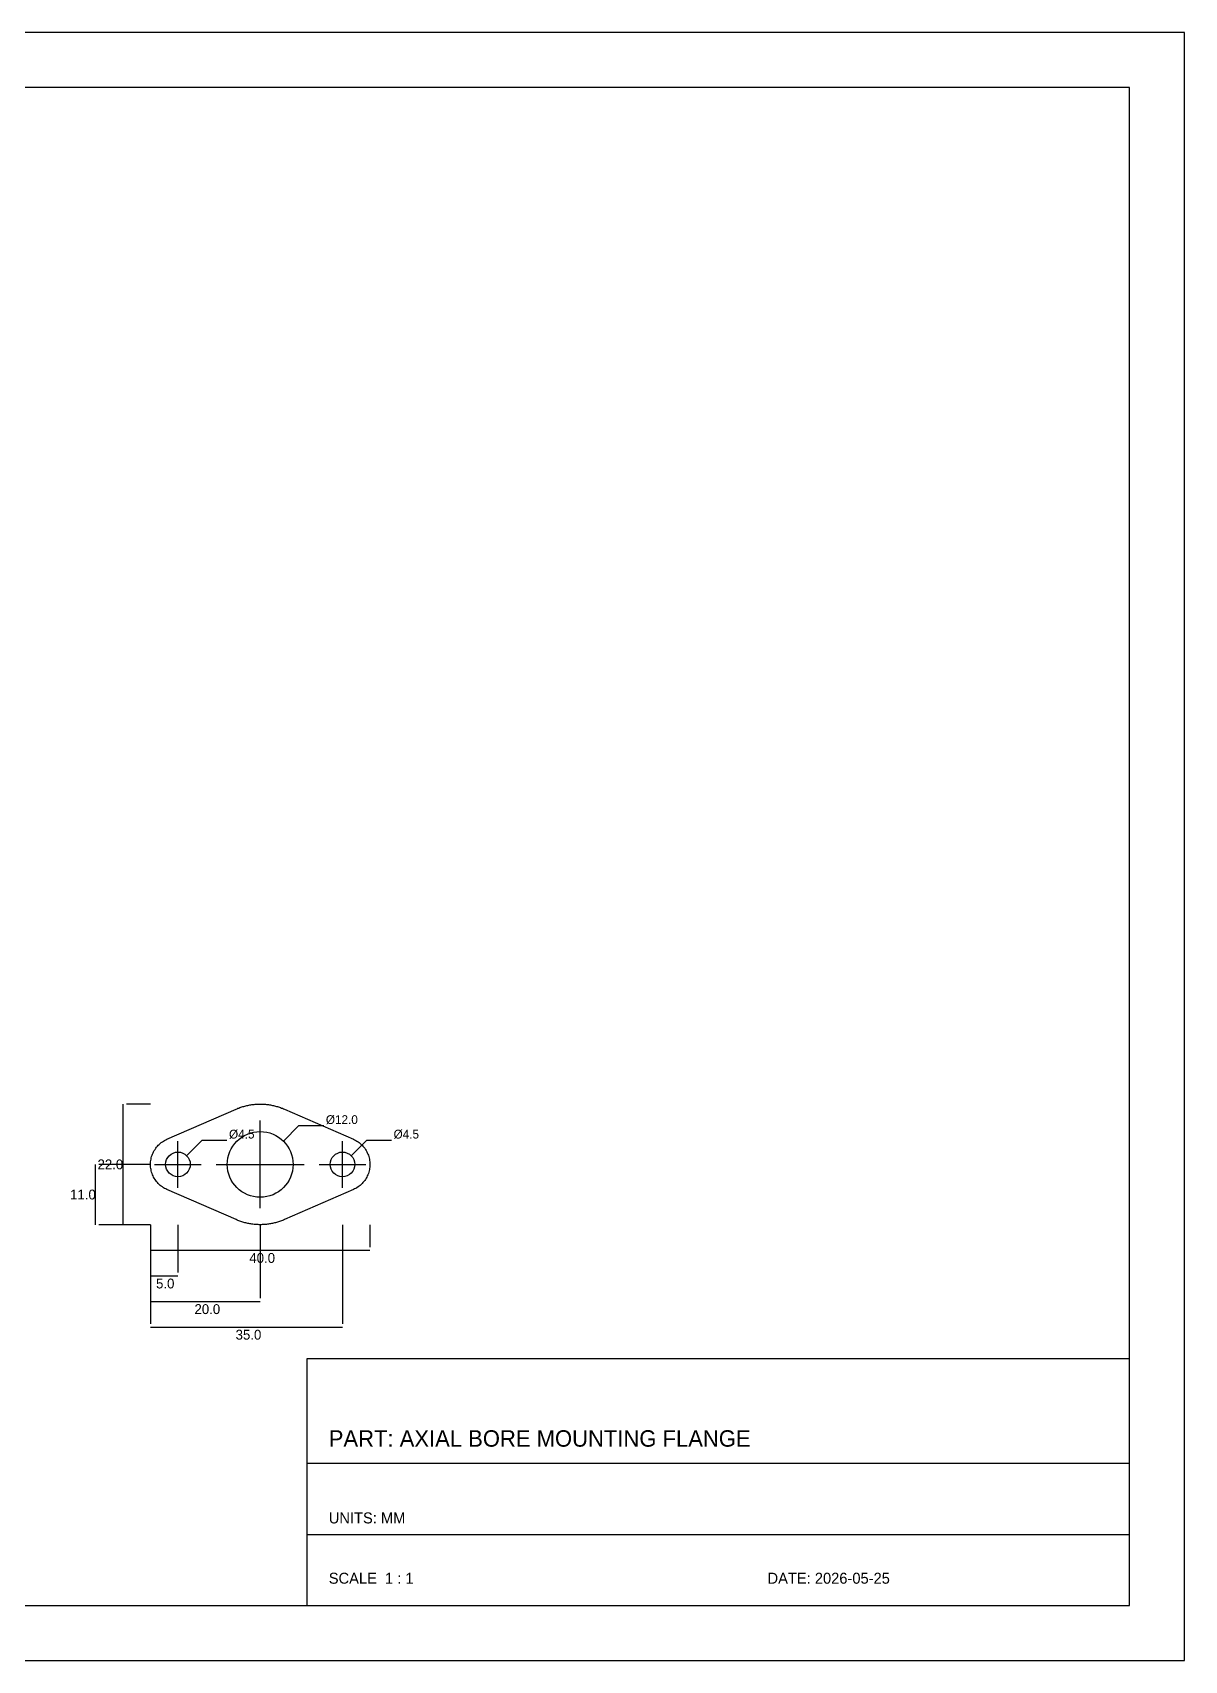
# Model space of a CAD drawing. Header units: metres. Extents: x 0 to 420, y 0 to 297.
# Drawn here: x 210 to 420, y 0 to 297 of the extents above; entities that cross this region are included whole.
import ezdxf

# ---------------------------------------------------------------- set-up
doc = ezdxf.new("R2010")
doc.units = ezdxf.units.M
doc.header["$LTSCALE"] = 0.5
for name, color, linetype in [('BORDER', 7, 'Continuous'), ('CENTER_LINES', 1, 'Continuous'), ('DIMENSIONS', 2, 'Continuous'), ('GEOMETRY', 7, 'Continuous')]:
    doc.layers.add(name, color=color, linetype=linetype)

msp = doc.modelspace()

# ---------------------------------------------------------------- linework, layer by layer
at = {"layer": 'BORDER'}
for p, q in [((260, 36), (410, 36)), ((260, 23), (410, 23))]:
    msp.add_line(p, q, dxfattribs=at)
for points in [[(0, 0), (420, 0), (420, 297), (0, 297)], [(10, 10), (410, 10), (410, 287), (10, 287)], [(260, 10), (410, 10), (410, 55), (260, 55)]]:
    msp.add_lwpolyline(points, close=True, dxfattribs=at)
at = {"layer": 'CENTER_LINES', "color": 1}
for p, q in [((251.5, 82.5), (251.5, 98.5)), ((251.5, 82.5), (251.5, 98.5)), ((236.5, 86.25), (236.5, 94.75)), ((236.5, 86.25), (236.5, 94.75)), ((266.5, 86.25), (266.5, 94.75)), ((266.5, 86.25), (266.5, 94.75)), ((232.25, 90.5), (240.75, 90.5)), ((232.25, 90.5), (240.75, 90.5)), ((243.5, 90.5), (259.5, 90.5)), ((243.5, 90.5), (259.5, 90.5)), ((262.25, 90.5), (270.75, 90.5)), ((262.25, 90.5), (270.75, 90.5))]:
    msp.add_line(p, q, dxfattribs=at)
at = {"layer": 'DIMENSIONS', "color": 2}
for p, q in [((226.5, 79.5), (226.5, 101.5)), ((231.5, 101.5), (227.1, 101.5)), ((255.74, 94.74), (258.57, 97.57)), ((255.74, 94.74), (258.57, 97.57)), ((258.57, 97.57), (263.07, 97.57)), ((258.57, 97.57), (263.07, 97.57)), ((238.09, 92.09), (240.92, 94.92)), ((238.09, 92.09), (240.92, 94.92)), ((240.92, 94.92), (245.42, 94.92)), ((240.92, 94.92), (245.42, 94.92)), ((268.09, 92.09), (270.92, 94.92)), ((268.09, 92.09), (270.92, 94.92)), ((270.92, 94.92), (275.42, 94.92)), ((270.92, 94.92), (275.42, 94.92)), ((221.5, 79.5), (221.5, 90.5)), ((231.5, 90.5), (222.1, 90.5)), ((231.5, 79.5), (222.1, 79.5)), ((231.5, 79.5), (227.1, 79.5)), ((231.5, 79.5), (231.5, 75.43)), ((231.5, 79.5), (231.5, 70.77)), ((231.5, 79.5), (231.5, 66.1)), ((231.5, 79.5), (231.5, 61.43)), ((236.5, 79.5), (236.5, 70.77)), ((251.5, 79.5), (251.5, 66.1)), ((266.5, 79.5), (266.5, 61.43)), ((271.5, 79.5), (271.5, 75.43)), ((231.5, 74.83), (271.5, 74.83)), ((231.5, 70.17), (236.5, 70.17)), ((231.5, 65.5), (251.5, 65.5)), ((231.5, 60.83), (266.5, 60.83))]:
    msp.add_line(p, q, dxfattribs=at)
at = {"layer": 'GEOMETRY'}
for p, q in [((247.98, 100.92), (248.16, 100.98)), ((247.98, 100.92), (248.16, 100.98)), ((248.16, 100.98), (248.34, 101.04)), ((248.16, 100.98), (248.34, 101.04)), ((248.34, 101.04), (248.52, 101.09)), ((248.34, 101.04), (248.52, 101.09)), ((248.52, 101.09), (248.7, 101.14)), ((248.52, 101.09), (248.7, 101.14)), ((248.7, 101.14), (248.88, 101.18)), ((248.7, 101.14), (248.88, 101.18)), ((248.88, 101.18), (249.07, 101.23)), ((248.88, 101.18), (249.07, 101.23)), ((249.07, 101.23), (249.25, 101.27)), ((249.07, 101.23), (249.25, 101.27)), ((249.25, 101.27), (249.44, 101.3)), ((249.25, 101.27), (249.44, 101.3)), ((249.44, 101.3), (249.62, 101.34)), ((249.44, 101.3), (249.62, 101.34)), ((249.62, 101.34), (249.81, 101.37)), ((249.62, 101.34), (249.81, 101.37)), ((249.81, 101.37), (250, 101.4)), ((249.81, 101.37), (250, 101.4)), ((250, 101.4), (250.18, 101.42)), ((250, 101.4), (250.18, 101.42)), ((250.18, 101.42), (250.37, 101.44)), ((250.18, 101.42), (250.37, 101.44)), ((250.37, 101.44), (250.56, 101.46)), ((250.37, 101.44), (250.56, 101.46)), ((250.56, 101.46), (250.75, 101.47)), ((250.56, 101.46), (250.75, 101.47)), ((250.75, 101.47), (250.93, 101.49)), ((250.75, 101.47), (250.93, 101.49)), ((250.93, 101.49), (251.12, 101.49)), ((250.93, 101.49), (251.12, 101.49)), ((251.12, 101.49), (251.31, 101.5)), ((251.12, 101.49), (251.31, 101.5)), ((251.31, 101.5), (251.5, 101.5)), ((251.31, 101.5), (251.5, 101.5)), ((251.5, 101.5), (251.69, 101.5)), ((251.5, 101.5), (251.69, 101.5)), ((251.69, 101.5), (251.88, 101.49)), ((251.69, 101.5), (251.88, 101.49)), ((251.88, 101.49), (252.07, 101.49)), ((251.88, 101.49), (252.07, 101.49)), ((252.07, 101.49), (252.25, 101.47)), ((252.07, 101.49), (252.25, 101.47)), ((252.25, 101.47), (252.44, 101.46)), ((252.25, 101.47), (252.44, 101.46)), ((252.44, 101.46), (252.63, 101.44)), ((252.44, 101.46), (252.63, 101.44)), ((252.63, 101.44), (252.82, 101.42)), ((252.63, 101.44), (252.82, 101.42)), ((252.82, 101.42), (253, 101.4)), ((252.82, 101.42), (253, 101.4)), ((253, 101.4), (253.19, 101.37)), ((253, 101.4), (253.19, 101.37)), ((253.19, 101.37), (253.38, 101.34)), ((253.19, 101.37), (253.38, 101.34)), ((253.38, 101.34), (253.56, 101.3)), ((253.38, 101.34), (253.56, 101.3)), ((253.56, 101.3), (253.75, 101.27)), ((253.56, 101.3), (253.75, 101.27)), ((253.75, 101.27), (253.93, 101.23)), ((253.75, 101.27), (253.93, 101.23)), ((253.93, 101.23), (254.12, 101.18)), ((253.93, 101.23), (254.12, 101.18)), ((254.12, 101.18), (254.3, 101.14)), ((254.12, 101.18), (254.3, 101.14)), ((254.3, 101.14), (254.48, 101.09)), ((254.3, 101.14), (254.48, 101.09)), ((254.48, 101.09), (254.66, 101.04)), ((254.48, 101.09), (254.66, 101.04)), ((254.66, 101.04), (254.84, 100.98)), ((254.66, 101.04), (254.84, 100.98)), ((254.84, 100.98), (255.02, 100.92)), ((254.84, 100.98), (255.02, 100.92)), ((234.5, 95.08), (247.1, 100.58)), ((234.5, 95.08), (247.1, 100.58)), ((247.1, 100.58), (247.27, 100.66)), ((247.1, 100.58), (247.27, 100.66)), ((247.27, 100.66), (247.45, 100.73)), ((247.27, 100.66), (247.45, 100.73)), ((247.45, 100.73), (247.62, 100.79)), ((247.45, 100.73), (247.62, 100.79)), ((247.62, 100.79), (247.8, 100.86)), ((247.62, 100.79), (247.8, 100.86)), ((247.8, 100.86), (247.98, 100.92)), ((247.8, 100.86), (247.98, 100.92)), ((255.02, 100.92), (255.2, 100.86)), ((255.02, 100.92), (255.2, 100.86)), ((255.2, 100.86), (255.38, 100.79)), ((255.2, 100.86), (255.38, 100.79)), ((255.38, 100.79), (255.55, 100.73)), ((255.38, 100.79), (255.55, 100.73)), ((255.55, 100.73), (255.73, 100.66)), ((255.55, 100.73), (255.73, 100.66)), ((255.73, 100.66), (255.9, 100.58)), ((255.73, 100.66), (255.9, 100.58)), ((255.9, 100.58), (268.5, 95.08)), ((255.9, 100.58), (268.5, 95.08)), ((234.28, 94.98), (234.5, 95.08)), ((234.28, 94.98), (234.5, 95.08)), ((268.5, 95.08), (268.72, 94.98)), ((268.5, 95.08), (268.72, 94.98)), ((231.71, 91.93), (231.78, 92.16)), ((231.71, 91.93), (231.78, 92.16)), ((231.78, 92.16), (231.87, 92.38)), ((231.78, 92.16), (231.87, 92.38)), ((231.87, 92.38), (231.97, 92.61)), ((231.87, 92.38), (231.97, 92.61)), ((231.97, 92.61), (232.07, 92.82)), ((231.97, 92.61), (232.07, 92.82)), ((232.07, 92.82), (232.19, 93.03)), ((232.07, 92.82), (232.19, 93.03)), ((232.19, 93.03), (232.32, 93.24)), ((232.19, 93.03), (232.32, 93.24)), ((232.32, 93.24), (232.45, 93.44)), ((232.32, 93.24), (232.45, 93.44)), ((232.45, 93.44), (232.6, 93.63)), ((232.45, 93.44), (232.6, 93.63)), ((232.6, 93.63), (232.76, 93.81)), ((232.6, 93.63), (232.76, 93.81)), ((232.76, 93.81), (232.92, 93.99)), ((232.76, 93.81), (232.92, 93.99)), ((232.92, 93.99), (233.09, 94.16)), ((232.92, 93.99), (233.09, 94.16)), ((233.09, 94.16), (233.27, 94.32)), ((233.09, 94.16), (233.27, 94.32)), ((233.27, 94.32), (233.46, 94.47)), ((233.27, 94.32), (233.46, 94.47)), ((233.46, 94.47), (233.66, 94.61)), ((233.46, 94.47), (233.66, 94.61)), ((233.66, 94.61), (233.86, 94.75)), ((233.66, 94.61), (233.86, 94.75)), ((233.86, 94.75), (234.07, 94.87)), ((233.86, 94.75), (234.07, 94.87)), ((234.07, 94.87), (234.28, 94.98)), ((234.07, 94.87), (234.28, 94.98)), ((268.72, 94.98), (268.93, 94.87)), ((268.72, 94.98), (268.93, 94.87)), ((268.93, 94.87), (269.14, 94.75)), ((268.93, 94.87), (269.14, 94.75)), ((269.14, 94.75), (269.34, 94.61)), ((269.14, 94.75), (269.34, 94.61)), ((269.34, 94.61), (269.54, 94.47)), ((269.34, 94.61), (269.54, 94.47)), ((269.54, 94.47), (269.73, 94.32)), ((269.54, 94.47), (269.73, 94.32)), ((269.73, 94.32), (269.91, 94.16)), ((269.73, 94.32), (269.91, 94.16)), ((269.91, 94.16), (270.08, 93.99)), ((269.91, 94.16), (270.08, 93.99)), ((270.08, 93.99), (270.24, 93.81)), ((270.08, 93.99), (270.24, 93.81)), ((270.24, 93.81), (270.4, 93.63)), ((270.24, 93.81), (270.4, 93.63)), ((270.4, 93.63), (270.55, 93.44)), ((270.4, 93.63), (270.55, 93.44)), ((270.55, 93.44), (270.68, 93.24)), ((270.55, 93.44), (270.68, 93.24)), ((270.68, 93.24), (270.81, 93.03)), ((270.68, 93.24), (270.81, 93.03)), ((270.81, 93.03), (270.93, 92.82)), ((270.81, 93.03), (270.93, 92.82)), ((270.93, 92.82), (271.03, 92.61)), ((270.93, 92.82), (271.03, 92.61)), ((271.03, 92.61), (271.13, 92.38)), ((271.03, 92.61), (271.13, 92.38)), ((271.13, 92.38), (271.22, 92.16)), ((271.13, 92.38), (271.22, 92.16)), ((271.22, 92.16), (271.29, 91.93)), ((271.22, 92.16), (271.29, 91.93)), ((231.5, 90.5), (231.51, 90.74)), ((231.5, 90.5), (231.51, 90.74)), ((231.51, 90.26), (231.5, 90.5)), ((231.51, 90.26), (231.5, 90.5)), ((231.51, 90.74), (231.52, 90.98)), ((231.51, 90.74), (231.52, 90.98)), ((231.52, 90.02), (231.51, 90.26)), ((231.52, 90.02), (231.51, 90.26)), ((231.52, 90.98), (231.55, 91.22)), ((231.52, 90.98), (231.55, 91.22)), ((231.55, 89.78), (231.52, 90.02)), ((231.55, 89.78), (231.52, 90.02)), ((231.55, 91.22), (231.59, 91.46)), ((231.55, 91.22), (231.59, 91.46)), ((231.59, 89.54), (231.55, 89.78)), ((231.59, 89.54), (231.55, 89.78)), ((231.59, 91.46), (231.65, 91.7)), ((231.59, 91.46), (231.65, 91.7)), ((231.65, 89.3), (231.59, 89.54)), ((231.65, 89.3), (231.59, 89.54)), ((231.65, 91.7), (231.71, 91.93)), ((231.65, 91.7), (231.71, 91.93)), ((231.71, 89.07), (231.65, 89.3)), ((231.71, 89.07), (231.65, 89.3)), ((271.29, 91.93), (271.35, 91.7)), ((271.29, 91.93), (271.35, 91.7)), ((271.35, 89.3), (271.29, 89.07)), ((271.35, 89.3), (271.29, 89.07)), ((271.35, 91.7), (271.41, 91.46)), ((271.35, 91.7), (271.41, 91.46)), ((271.41, 89.54), (271.35, 89.3)), ((271.41, 89.54), (271.35, 89.3)), ((271.41, 91.46), (271.45, 91.22)), ((271.41, 91.46), (271.45, 91.22)), ((271.45, 89.78), (271.41, 89.54)), ((271.45, 89.78), (271.41, 89.54)), ((271.45, 91.22), (271.48, 90.98)), ((271.45, 91.22), (271.48, 90.98)), ((271.48, 90.02), (271.45, 89.78)), ((271.48, 90.02), (271.45, 89.78)), ((271.48, 90.98), (271.49, 90.74)), ((271.48, 90.98), (271.49, 90.74)), ((271.49, 90.26), (271.48, 90.02)), ((271.49, 90.26), (271.48, 90.02)), ((271.49, 90.74), (271.5, 90.5)), ((271.49, 90.74), (271.5, 90.5)), ((271.5, 90.5), (271.49, 90.26)), ((271.5, 90.5), (271.49, 90.26)), ((231.78, 88.84), (231.71, 89.07)), ((231.78, 88.84), (231.71, 89.07)), ((231.87, 88.62), (231.78, 88.84)), ((231.87, 88.62), (231.78, 88.84)), ((231.97, 88.39), (231.87, 88.62)), ((231.97, 88.39), (231.87, 88.62)), ((232.07, 88.18), (231.97, 88.39)), ((232.07, 88.18), (231.97, 88.39)), ((232.19, 87.97), (232.07, 88.18)), ((232.19, 87.97), (232.07, 88.18)), ((232.32, 87.76), (232.19, 87.97)), ((232.32, 87.76), (232.19, 87.97)), ((232.45, 87.56), (232.32, 87.76)), ((232.45, 87.56), (232.32, 87.76)), ((232.6, 87.37), (232.45, 87.56)), ((232.6, 87.37), (232.45, 87.56)), ((232.76, 87.19), (232.6, 87.37)), ((232.76, 87.19), (232.6, 87.37)), ((232.92, 87.01), (232.76, 87.19)), ((232.92, 87.01), (232.76, 87.19)), ((233.09, 86.84), (232.92, 87.01)), ((233.09, 86.84), (232.92, 87.01)), ((233.27, 86.68), (233.09, 86.84)), ((233.27, 86.68), (233.09, 86.84)), ((233.46, 86.53), (233.27, 86.68)), ((233.46, 86.53), (233.27, 86.68)), ((233.66, 86.39), (233.46, 86.53)), ((233.66, 86.39), (233.46, 86.53)), ((233.86, 86.25), (233.66, 86.39)), ((233.86, 86.25), (233.66, 86.39)), ((234.07, 86.13), (233.86, 86.25)), ((234.07, 86.13), (233.86, 86.25)), ((234.28, 86.02), (234.07, 86.13)), ((234.28, 86.02), (234.07, 86.13)), ((268.93, 86.13), (268.72, 86.02)), ((268.93, 86.13), (268.72, 86.02)), ((269.14, 86.25), (268.93, 86.13)), ((269.14, 86.25), (268.93, 86.13)), ((269.34, 86.39), (269.14, 86.25)), ((269.34, 86.39), (269.14, 86.25)), ((269.54, 86.53), (269.34, 86.39)), ((269.54, 86.53), (269.34, 86.39)), ((269.73, 86.68), (269.54, 86.53)), ((269.73, 86.68), (269.54, 86.53)), ((269.91, 86.84), (269.73, 86.68)), ((269.91, 86.84), (269.73, 86.68)), ((270.08, 87.01), (269.91, 86.84)), ((270.08, 87.01), (269.91, 86.84)), ((270.24, 87.19), (270.08, 87.01)), ((270.24, 87.19), (270.08, 87.01)), ((270.4, 87.37), (270.24, 87.19)), ((270.4, 87.37), (270.24, 87.19)), ((270.55, 87.56), (270.4, 87.37)), ((270.55, 87.56), (270.4, 87.37)), ((270.68, 87.76), (270.55, 87.56)), ((270.68, 87.76), (270.55, 87.56)), ((270.81, 87.97), (270.68, 87.76)), ((270.81, 87.97), (270.68, 87.76)), ((270.93, 88.18), (270.81, 87.97)), ((270.93, 88.18), (270.81, 87.97)), ((271.03, 88.39), (270.93, 88.18)), ((271.03, 88.39), (270.93, 88.18)), ((271.13, 88.62), (271.03, 88.39)), ((271.13, 88.62), (271.03, 88.39)), ((271.22, 88.84), (271.13, 88.62)), ((271.22, 88.84), (271.13, 88.62)), ((271.29, 89.07), (271.22, 88.84)), ((271.29, 89.07), (271.22, 88.84)), ((234.5, 85.92), (234.28, 86.02)), ((234.5, 85.92), (234.28, 86.02)), ((247.1, 80.42), (234.5, 85.92)), ((247.1, 80.42), (234.5, 85.92)), ((268.5, 85.92), (255.9, 80.42)), ((268.5, 85.92), (255.9, 80.42)), ((268.72, 86.02), (268.5, 85.92)), ((268.72, 86.02), (268.5, 85.92)), ((247.27, 80.34), (247.1, 80.42)), ((247.27, 80.34), (247.1, 80.42)), ((247.45, 80.27), (247.27, 80.34)), ((247.45, 80.27), (247.27, 80.34)), ((247.62, 80.21), (247.45, 80.27)), ((247.62, 80.21), (247.45, 80.27)), ((247.8, 80.14), (247.62, 80.21)), ((247.8, 80.14), (247.62, 80.21)), ((255.38, 80.21), (255.2, 80.14)), ((255.38, 80.21), (255.2, 80.14)), ((255.55, 80.27), (255.38, 80.21)), ((255.55, 80.27), (255.38, 80.21)), ((255.73, 80.34), (255.55, 80.27)), ((255.73, 80.34), (255.55, 80.27)), ((255.9, 80.42), (255.73, 80.34)), ((255.9, 80.42), (255.73, 80.34)), ((247.98, 80.08), (247.8, 80.14)), ((247.98, 80.08), (247.8, 80.14)), ((248.16, 80.02), (247.98, 80.08)), ((248.16, 80.02), (247.98, 80.08)), ((248.34, 79.96), (248.16, 80.02)), ((248.34, 79.96), (248.16, 80.02)), ((248.52, 79.91), (248.34, 79.96)), ((248.52, 79.91), (248.34, 79.96)), ((248.7, 79.86), (248.52, 79.91)), ((248.7, 79.86), (248.52, 79.91)), ((248.88, 79.82), (248.7, 79.86)), ((248.88, 79.82), (248.7, 79.86)), ((249.07, 79.77), (248.88, 79.82)), ((249.07, 79.77), (248.88, 79.82)), ((249.25, 79.73), (249.07, 79.77)), ((249.25, 79.73), (249.07, 79.77)), ((249.44, 79.7), (249.25, 79.73)), ((249.44, 79.7), (249.25, 79.73)), ((249.62, 79.66), (249.44, 79.7)), ((249.62, 79.66), (249.44, 79.7)), ((249.81, 79.63), (249.62, 79.66)), ((249.81, 79.63), (249.62, 79.66)), ((250, 79.6), (249.81, 79.63)), ((250, 79.6), (249.81, 79.63)), ((250.18, 79.58), (250, 79.6)), ((250.18, 79.58), (250, 79.6)), ((250.37, 79.56), (250.18, 79.58)), ((250.37, 79.56), (250.18, 79.58)), ((250.56, 79.54), (250.37, 79.56)), ((250.56, 79.54), (250.37, 79.56)), ((250.75, 79.53), (250.56, 79.54)), ((250.75, 79.53), (250.56, 79.54)), ((250.93, 79.51), (250.75, 79.53)), ((250.93, 79.51), (250.75, 79.53)), ((251.12, 79.51), (250.93, 79.51)), ((251.12, 79.51), (250.93, 79.51)), ((251.31, 79.5), (251.12, 79.51)), ((251.31, 79.5), (251.12, 79.51)), ((251.5, 79.5), (251.31, 79.5)), ((251.5, 79.5), (251.31, 79.5)), ((251.69, 79.5), (251.5, 79.5)), ((251.69, 79.5), (251.5, 79.5)), ((251.88, 79.51), (251.69, 79.5)), ((251.88, 79.51), (251.69, 79.5)), ((252.07, 79.51), (251.88, 79.51)), ((252.07, 79.51), (251.88, 79.51)), ((252.25, 79.53), (252.07, 79.51)), ((252.25, 79.53), (252.07, 79.51)), ((252.44, 79.54), (252.25, 79.53)), ((252.44, 79.54), (252.25, 79.53)), ((252.63, 79.56), (252.44, 79.54)), ((252.63, 79.56), (252.44, 79.54)), ((252.82, 79.58), (252.63, 79.56)), ((252.82, 79.58), (252.63, 79.56)), ((253, 79.6), (252.82, 79.58)), ((253, 79.6), (252.82, 79.58)), ((253.19, 79.63), (253, 79.6)), ((253.19, 79.63), (253, 79.6)), ((253.38, 79.66), (253.19, 79.63)), ((253.38, 79.66), (253.19, 79.63)), ((253.56, 79.7), (253.38, 79.66)), ((253.56, 79.7), (253.38, 79.66)), ((253.75, 79.73), (253.56, 79.7)), ((253.75, 79.73), (253.56, 79.7)), ((253.93, 79.77), (253.75, 79.73)), ((253.93, 79.77), (253.75, 79.73)), ((254.12, 79.82), (253.93, 79.77)), ((254.12, 79.82), (253.93, 79.77)), ((254.3, 79.86), (254.12, 79.82)), ((254.3, 79.86), (254.12, 79.82)), ((254.48, 79.91), (254.3, 79.86)), ((254.48, 79.91), (254.3, 79.86)), ((254.66, 79.96), (254.48, 79.91)), ((254.66, 79.96), (254.48, 79.91)), ((254.84, 80.02), (254.66, 79.96)), ((254.84, 80.02), (254.66, 79.96)), ((255.02, 80.08), (254.84, 80.02)), ((255.02, 80.08), (254.84, 80.02)), ((255.2, 80.14), (255.02, 80.08)), ((255.2, 80.14), (255.02, 80.08))]:
    msp.add_line(p, q, dxfattribs=at)
for centre, radius in [((251.5, 90.5), 6), ((251.5, 90.5), 6), ((236.5, 90.5), 2.25), ((236.5, 90.5), 2.25), ((266.5, 90.5), 2.25), ((266.5, 90.5), 2.25)]:
    msp.add_circle(centre, radius, dxfattribs=at)

# ---------------------------------------------------------------- texts
at = {"layer": 'DIMENSIONS', "color": 3}
for s, height, p in [('%%c12.0', 1.6, (263.47, 97.87)), ('%%c12.0', 1.6, (263.47, 97.87)), ('%%c4.5', 1.6, (245.82, 95.22)), ('%%c4.5', 1.6, (245.82, 95.22)), ('%%c4.5', 1.6, (275.82, 95.22)), ('%%c4.5', 1.6, (275.82, 95.22)), ('PART: AXIAL BORE MOUNTING FLANGE', 3, (264, 39))]:
    msp.add_text(s, height=height, dxfattribs=at).set_placement(p)
at = {"layer": 'DIMENSIONS', "color": 7}
for s, height, p in [('22.0', 1.8, (221.84, 89.6)), ('11.0', 1.8, (216.84, 84.1)), ('40.0', 1.8, (249.52, 72.53)), ('5.0', 1.8, (232.51, 67.87)), ('20.0', 1.8, (239.52, 63.2)), ('35.0', 1.8, (247.02, 58.53)), ('UNITS: MM', 2, (264, 25)), ('SCALE  1 : 1', 2, (264, 14)), ('DATE: 2026-05-25', 2, (344, 14))]:
    msp.add_text(s, height=height, dxfattribs=at).set_placement(p)

doc.saveas('drawing.dxf')
